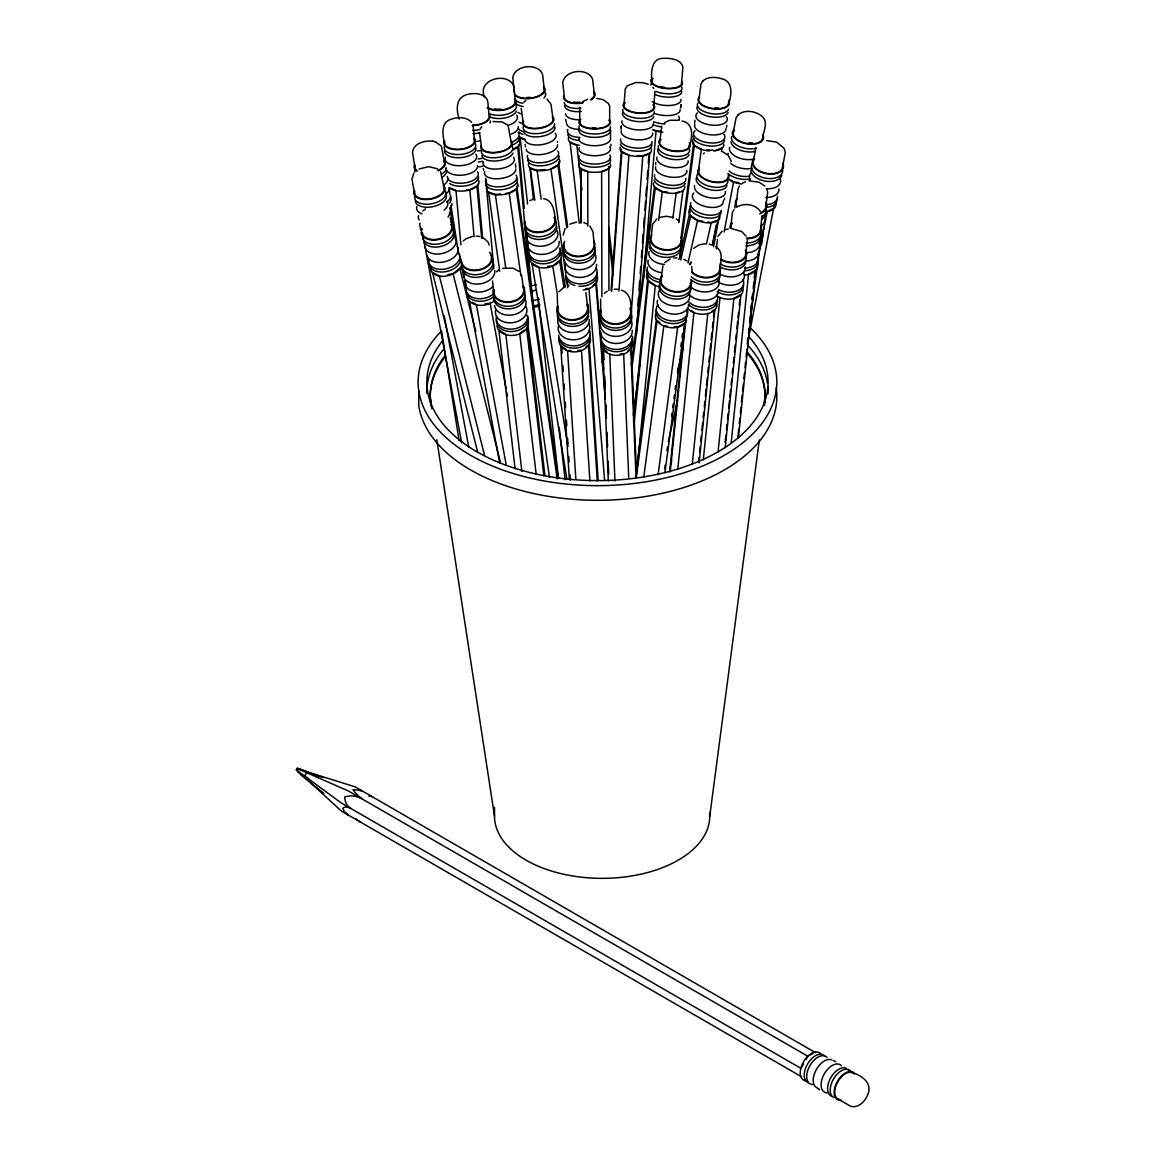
<?xml version="1.0" encoding="UTF-8"?>
<svg xmlns="http://www.w3.org/2000/svg" width="1165" height="1165" viewBox="0 0 1165 1165"><rect width="100%" height="100%" fill="white"/><g stroke="black" fill="none" stroke-linecap="round" stroke-linejoin="round"><path stroke-width="1.5" d="M747.479 343.792L774.201 205.302M621.047 129.271L621.28 125.747M610.97 144.271L610.868 145.945M563.176 235.141L565.01 228.515M623.959 106.044L625.226 89.064L627.44 85.729L635.886 82.54L642.337 82.657L648.221 84.2M611.072 290.638L621.484 149.135M611.64 291.133L621.906 151.639L628.925 155.076L618.921 291.046M630.804 319.05L642.803 155.833L649.677 153.154L637.124 323.753M637.794 306.526L638.464 297.454M638.988 290.202L639.658 281.144M640.197 273.892L640.721 266.654M641.391 257.582L641.93 250.329M642.454 243.092L643.124 234.019M643.663 226.782L644.332 217.709M644.857 210.457L645.526 201.399M645.92 195.968L646.59 186.91M647.128 179.658L647.798 170.585M648.322 163.348L648.861 156.095M636.323 334.646L636.731 329.2M653.798 106.598L654.919 91.336M651.745 81.565C651.089 71.749 651.104 57.901 664.137 58.308C670.807 58.046 681.015 59.313 682.908 67.133L681.583 82.599A15.014 6.175 4.9 0 1 664.079 88.001A15.014 6.175 4.9 0 1 653.084 78.506M643.298 279.338L643.604 275.726M644.07 270.295L656.07 130.931L653.274 129.592M557.263 295.4L557.729 309.57M621.12 127.611L621.193 126.781M655.633 164.658L655.808 162.634M694.675 123.053L694.923 120.243M633.483 421.774L647.871 277.095M634.328 421.73L648.366 280.547L655.298 285.41L637.109 468.155M680.564 107.923L680.753 106.248M680.855 105.36L680.943 104.515L680.68 107.093M669.642 471.665L684.7 325.443M670.225 471.796L686.039 318.234M677.739 469.524L693.918 312.424L691.209 310.414M692.316 463.728L707.796 313.472M716.417 248.946L717.407 239.262M698.694 461.063L699.058 457.452M699.626 452.049L700.18 446.632M700.733 441.215L701.286 435.797M701.854 430.38L702.597 423.172M703.15 417.754L703.704 412.337M704.272 406.935L704.825 401.517M705.378 396.1L706.121 388.877M706.5 385.266L707.242 378.057M707.796 372.64L708.349 367.223M708.917 361.82L709.47 356.403M710.024 350.985L710.766 343.762M711.145 340.151L711.888 332.942M712.441 327.525L712.995 322.108M713.562 316.691L714.116 311.288M699.102 462.825L714.902 309.482L712.048 311.07M703.281 459.884L720.014 297.352M718.033 452.282L733.892 298.4L740.984 294.41L725.198 447.753M725.154 442.394L725.897 435.171M726.465 429.754L727.018 424.351M727.572 418.934L728.125 413.517M728.693 408.1L729.436 400.891M729.8 397.28L730.542 390.057M731.11 384.639L731.664 379.237M732.217 373.819L732.77 368.402M733.338 362.985L733.892 357.568M734.445 352.165L735.188 344.942M735.756 339.525L736.309 334.107M736.863 328.705L737.605 321.482M737.984 317.87L738.537 312.453M739.28 305.245L739.833 299.827M745.979 252.834L747.304 239.932M731.198 442.642L748.542 274.27L755.648 270.28L738.362 438.055M737.955 436.307L738.697 429.084M739.251 423.681L739.819 418.264M740.372 412.847L740.925 407.43M741.493 402.027L742.236 394.804M742.6 391.192L743.343 383.969M743.896 378.567L744.464 373.15M745.018 367.732L745.571 362.315M746.139 356.912L746.881 349.689M747.435 344.272L747.988 338.855M748.556 333.452L749.11 328.035M749.663 322.618L750.406 315.395M750.784 311.798L751.527 304.575M752.08 299.157L752.634 293.74M753.202 288.338L753.755 282.92M754.308 277.503L755.051 270.28M761.968 215.802L760.643 228.704A15.014 9.728 5.9 0 1 746.547 238.17M728.023 154.1L728.11 153.314M692.156 272.071L691.66 266.523M659.856 141.067L661.778 126.228M631.386 364.878L654.555 186.313M631.969 367.689L655.342 187.609L662.303 191.613L667.487 192.123M633.309 415.06L637.75 380.824M638.216 377.212L638.915 371.81M639.629 366.407L640.095 362.796M658.56 220.447L662.303 191.613M672.86 218.19L676.137 192.953L678.875 191.89M678.787 222.748L682.996 190.274M689.243 146.499C692.287 137.82 694.369 123.344 682.122 121M709.747 816.214L759.332 439.933M764.313 402.129L765.026 396.726M661.21 278.45L662.885 265.809M635.711 475.32L656.507 318.511M636.294 477.446L657.089 320.55L659.798 322.647M643.764 477.199L663.832 325.807L667.297 326.113M681.03 237.631L693.787 142.159M680.899 245.961L694.369 145.217L701.33 149.237L697.952 174.459M658.109 474.708L677.681 327.059L684.787 323.069L664.967 472.539M664.603 468.781L665.084 465.185M666.992 450.768L667.472 447.171M671.535 416.531L672.016 412.934M672.729 407.532L673.21 403.92M673.923 398.517L674.404 394.92M675.118 389.503L675.598 385.906M677.506 371.489L677.986 367.892M680.855 346.267L681.321 342.656M682.049 337.253L682.515 333.656M721.528 151.581L722.009 147.984L715.15 150.62M728.431 104.151C731.707 95.472 733.499 81.201 721.528 78.696C715.456 76.919 707.286 76.308 702.553 81.361M750.843 308.754L751.308 305.143M752.037 299.74L752.503 296.143M754.425 281.726L754.891 278.115M756.566 265.503L757.046 261.907M757.76 256.504L758.24 252.892M747.377 341.36L747.857 337.763M748.571 332.36L749.051 328.763M749.765 323.36L760.031 245.917M765.711 207.559L767.691 192.327L766.905 189.371M726.858 125.398L726.581 127M733.353 132.053L736.032 117.898L738.435 114.534M669.642 471.301L670.312 467.733M670.982 464.165L671.666 460.597M712.485 244.665L716.198 225.034M713.533 246.791L719.941 212.904M724.12 231.879L733.571 181.915L730.819 180.051M762.551 138.824C762.988 131.82 769.002 122.048 761.997 116.311C755.575 110.981 744.916 109.219 738.129 114.767M753.318 160.887L755.939 147.489M757.76 259.562L767.225 211.418L774.157 208.113M782.458 167.92L785.327 152.193L784.147 148.392L776.706 142.159L766.643 140.557M679.967 256.256L690.306 210.181M680.768 260.028L690.743 215.656L697.587 220.389L702.713 221.219M688.02 262.999L697.587 220.389M677.447 373.15L683.404 346.588M706.485 243.864L711.262 222.602L718.077 220.098L712.499 244.912M668.317 441.622L677.477 400.862M724.63 198.283L724.222 199.812M600.616 299.012L600.718 313.312M739.571 185.963L738.129 188.657L736.455 201.297A15.014 9.961 7.6 0 0 736.892 206.496M702.786 81.04L701.039 83.778L699.044 98.646A15.014 7.121 7.6 0 0 713.111 108.505A15.014 7.121 7.6 0 0 728.606 102.302M717.844 236.393L722.096 231.238M413.735 173.337L411.944 179.133L414.58 193.215M323.812 793.642C321.525 790.205 274.62 757.629 309.278 772.89M803.588 1063.849L800.981 1068.363L341.258 802.947L296.128 769.788M806.195 1059.32L807.942 1056.306L813.505 1053.102M733.95 209.656L732.363 212.613L730.746 228.049A15.014 9.728 5.9 0 1 732.319 223.199M480.14 128.995L481.757 126.592M703.485 153.838L704.272 152.935M558.88 291.803L563.962 287.274M463.219 240.922L466.175 238.679L472.757 236.349M422.779 210.996L425.531 208.885M664.734 262.576L670.108 258.907M693.67 248.349L698.971 244.825L705.728 243.747M604.271 293.26L607.242 291.177M523.784 102.243L525.939 100.496M447.928 274.532L453.054 273.746L459.825 268.256L475.786 331.763M523.828 330.35L519.707 333.612L536.148 474.14M547.55 266.392L552.734 265.897L559.593 260.581L563.947 287.478M593.058 285.308L595.796 283.182L605.276 399.042M585.704 347.155L588.529 345.015L597.296 480.868M627.935 350.665L630.76 348.539L636.003 477.534M496.523 271.78L499.217 269.843M656.769 218.904L652.516 224.423L651.206 237.5A15.014 9.553 5.7 0 0 665.157 249.645A15.014 9.553 5.7 0 0 680.87 240.252M664.429 122.689L669.453 120.315L679.02 120.213M582.66 101.69L587.611 99.243M505.712 193.419L509.178 193.055L516.124 189.036L557.205 479.019M297.425 770.531L298.386 772.38M306.191 778.22L307.735 777.332M513.445 148.989L517.711 146.673L530.148 284.318M466.379 189.924L469.859 189.735L476.951 185.861L481.698 238.388M742.586 183.138L745.338 181.755M736.761 207.108C744.319 202.492 755.925 204.166 760.701 211.972M569.874 224.131L576.675 222.02M529.857 200.642L533.002 199.244M608.654 168.576L601.635 171.532L601.883 297.002M419.05 169.012L428.647 166.668L437.53 168.779M659.696 217.404L666.409 216.253L673.181 217.462M725.067 229.753L728.271 228.937M502.537 268.401L512.979 268.139L518.949 271.372M709.995 150.3L712.936 149.979M534.851 200.234L530.264 167.876L537.109 170.425L544.026 169.682M499.712 271.096L488.514 191.977L495.358 194.526L500.542 193.972M484.975 303.774L490.145 303.22L506.105 388.804M492.97 121.51L502.304 121.961L507.183 124.742M476.208 236.102L479.689 236.48M748.906 180.866L759.041 182.133L764.866 186.094M673.661 258.033L677.069 257.844M585.471 288.672L588.937 288.498L604.635 480.417M571.039 350.519L567.559 350.578L575.86 479.165M577.986 350.417L581.466 350.359L589.883 480.825M620.217 353.898L623.683 353.883L628.721 477.475M614.261 289.197L617.916 289.313M637.605 155.557L642.803 155.833M432.914 141.242C425.094 140.135 413.051 143.266 412.556 152.746L414.871 167.236M656.07 130.931L661.269 131.296M674.215 326.753L677.681 327.059M731.824 228.69L741.654 231.529L746.051 236.102M733.571 181.915L738.726 182.599M597.019 98.399L603.135 99.695L608.421 103.452L609.659 106.277L609.688 121.699M707.839 222.049L711.262 222.602M435.259 141.78L441.346 146.062L444.579 162.809M297.425 768.099L307.647 771.958M432.71 141.198L435.594 141.868M709.194 244.126L712.47 245.072M594.296 94.117L592.621 79.264C588.048 67.264 564.486 69.813 562.768 82.657L564.442 97.51A15.014 7.194 -6.4 0 0 582.777 102.549M544.273 89.283L542.599 74.414C538.026 62.429 514.464 64.978 512.76 77.807L514.435 92.676M543.574 198.676C552.661 199.797 555.093 211.753 554.86 219.69M310.982 773.473L322.909 777.536M358.718 789.724L362.126 790.889M683.797 259.285L686.869 260.887M296.929 768.39L348.204 790.889L807.942 1056.306M583.811 222.631L586.912 223.898M525.444 139.509L520.056 137.222L527.585 203.992M833.062 1060.354L835.771 1061.694M450.564 188.031L455.981 190.507L460.889 244.854M621.513 290.216C630.454 292.881 631.678 303.41 630.673 311.288M722.664 151.814L728.183 155.28L731.343 161.454M472.175 302.274L476.354 304.677L506.294 465.272M852.212 1072.63C864.037 1076.183 873.633 1084.848 866.644 1097.022C863.789 1102.687 857.324 1108.468 850.523 1106.211L838.48 1099.265M815.573 1052.679L355.165 786.87L307.735 772.002L304.662 775.555L304.662 777.332L341.258 810.971L801.651 1076.795M483.184 237.689L487.946 241.883L489.169 245.014M546.982 99.083L550.928 104.049L553.04 118.961M817.582 1088.343L819.592 1089.741L818.966 1089.304M300.643 774.419L304.56 777.273M676.297 218.933L678.933 220.957M566.205 349.544L560.729 345.452L569.379 479.689M607.038 351.83L602.931 348.67L608.305 480.912M715.747 246.732C723.45 251.014 721.135 260.916 719.883 267.892A15.014 9.728 5.9 0 1 709.631 277.124A15.014 9.728 5.9 0 1 692.418 272.188M345.495 812.617L348.204 814.99M471.577 122.281C466.437 116.631 457.51 116.937 450.84 119.311C440.501 122.369 442.54 135.169 444.564 143.164M652.997 87.419L653.711 88.394M589.869 226.054L593.043 231.922L594.004 243.805A15.014 10.733 -4.7 0 1 578.539 256.169A15.014 10.733 -4.7 0 1 564.297 244.213M585.908 292.619L587.684 307.254M440.574 171.692L444.171 188.133M508.217 126.038L511.289 143.062A15.014 7.019 -8.1 0 1 497.528 152.149A15.014 7.019 -8.1 0 1 481.567 147.387L479.456 132.475M521.483 274.707L523.711 289.153M566.336 122.645L565.68 119.471M461.486 266.436L464.151 277.022M465.039 280.547L466.364 285.833M453.054 273.746L500.484 462.461M484.509 455.34L439.38 275.857L432.492 272.464L477.621 452.005M525.517 146.95L525.066 144.533M483.591 170.265L483.315 168.648M506.76 392.357L507.43 395.925M469.393 300.657L499.698 463.146M444.156 315.54L468.84 447.535M423.987 241.228L461.69 442.744M560.656 258.426L565.302 287.129M552.734 265.897L557.38 294.585M567.967 446.632L538.914 267.193L531.954 263.173L566.831 478.626M451.059 206.161L458.806 254.567M449.894 207.953L454.496 236.684M441.579 331.137L459.112 440.603M430.235 396.726L431.065 402.1M436.831 439.744L494.513 816.214A107.617 62.124 0 0 0 604.926 878.323A107.617 62.124 0 0 0 709.601 812.981M558.501 161.964L567.675 226.724M566.816 227.976L557.889 164.935L550.928 168.954L565.709 273.338M566.219 276.935L567.748 287.74M537.109 170.425L541.186 199.2M521.206 108.374L523.318 123.286M516.75 186.08L558.02 477.49M509.178 193.055L520.901 275.843M527.264 320.841L549.458 477.417M495.358 194.526L505.814 268.285M515.513 163.959L515.775 167.236M527.119 323.521L544.871 475.058M526.595 328.166L543.88 475.873M521.862 471.403L505.828 334.457L498.838 329.855L515.105 468.767M492.518 281.013L493.887 292.735M608.698 227.058L613.372 268.533M608.756 237.544L613.038 275.464M581.903 190.084L576.806 144.911L570.064 142.057L579.223 223.272M529.842 167.178L533.512 199.696M559.185 427.322L565.098 479.718M538.172 297.818L558.516 478.276M515.207 101.078L513.881 86.37C508.231 71.065 475.99 79.147 484.727 97.438M518.542 145.115L524.25 208.404M526.536 233.728L527.031 239.145M527.366 242.771L532.594 300.628M532.915 304.24L533.41 309.672M530.643 289.75L530.963 293.376M485.659 178.289L493.844 268.838M473.121 125.558L474.461 140.266M477.781 184.318L482.689 238.563M469.859 189.735L474.111 236.83M459.214 119.034C454.903 105.942 457.277 94.7 471.854 93.695C477.781 93.084 486.111 94.7 487.786 101.442L489.111 116.151A15.014 7.485 -5.2 0 1 472.407 125.165M449.209 187.405L449.865 194.642M450.855 205.506L451.175 209.118M451.51 212.744L451.831 216.37M596.218 280.488L600.077 327.613M600.368 331.239L601.256 342.117M601.562 345.743L603.485 369.305M604.082 376.557L604.81 385.63M605.727 404.473L606.31 411.711M589.228 341.796L598.126 479.747M561.778 347.68L562.127 353.111M562.943 365.825L563.292 371.271M564.122 383.969L564.472 389.416M565.287 402.114L565.637 407.561M566.452 420.259L566.802 425.706M567.632 438.404L567.981 443.85M568.797 456.563L569.146 461.995M569.962 474.708L570.326 480.155M557.438 141.489L557.496 142.305M631.27 345.16L636.498 473.893M609.776 353.942L614.945 481.087M603.514 347.112L604.038 359.796M604.693 376.106L605.218 388.79M605.873 405.1L606.397 417.798M606.98 432.288L607.577 446.792M608.159 461.296L608.683 473.98M608.771 166.289L608.902 290.507M601.985 346.092L602.014 362.461M587.83 226.054L587.728 171.517L580.825 168.532L580.927 223.039M580.942 168.051L581.044 222.617M579.704 107.282L579.733 122.689M494.513 807.374L494.513 816.214M418.774 390.974L418.774 405.609A179.352 103.554 0 0 0 612.834 499.916A179.352 103.554 0 0 0 776.167 387.872M597.529 277.197A15.815 11.286 -4.7 0 1 583.301 290.085M568.957 285.949A15.815 11.286 -4.7 0 1 566.263 277.62M597.208 273.265A15.815 11.286 -4.7 0 1 578.859 286.211M574.928 285.498A15.815 11.286 -4.7 0 1 565.782 276.644M596.48 264.382A15.815 11.286 -4.7 0 1 580.199 277.401A15.815 11.286 -4.7 0 1 565.214 264.819M593.873 240.878A15.815 11.286 -4.7 0 1 578.51 256.737A15.815 11.286 -4.7 0 1 564.734 241.286M595.111 247.65A15.815 11.286 -4.7 0 1 578.83 260.669A15.815 11.286 -4.7 0 1 563.845 248.072M596.087 267.979A15.815 11.286 -4.7 0 1 584.815 283.401A15.815 11.286 -4.7 0 1 565.578 274.212M594.936 253.824A15.815 11.286 -4.7 0 1 583.665 269.231A15.815 11.286 -4.7 0 1 564.428 260.043M595.33 250.227A15.815 11.286 -4.7 0 1 579.034 263.246A15.815 11.286 -4.7 0 1 564.049 250.65M652.939 104.865A15.014 6.582 4.2 0 1 638.303 112.874A15.014 6.582 4.2 0 1 625.27 102.753M650.507 147.809A15.815 6.932 4.2 0 1 637.168 156.328A15.815 6.932 4.2 0 1 620.159 147.241M651.788 144.577A15.815 6.932 4.2 0 1 637.546 151.275A15.815 6.932 4.2 0 1 620.377 143.994M652.021 141.431A15.815 6.932 4.2 0 1 635.711 148.042A15.815 6.932 4.2 0 1 620.77 139.043M652.633 133.16A15.815 6.932 4.2 0 1 636.323 139.771A15.815 6.932 4.2 0 1 621.382 130.771M653.667 104.792A15.815 6.932 4.2 0 1 638.274 113.223A15.815 6.932 4.2 0 1 624.542 102.564M654.22 111.665A15.815 6.932 4.2 0 1 637.896 118.262A15.815 6.932 4.2 0 1 622.955 109.277M653.361 123.242A15.815 6.932 4.2 0 1 637.051 129.854A15.815 6.932 4.2 0 1 622.11 120.854M653.813 116.762A15.815 6.932 4.2 0 1 635.609 121.364A15.815 6.932 4.2 0 1 622.707 112.583M552.254 117.243A15.014 7.019 -8.1 0 1 539.279 128.048A15.014 7.019 -8.1 0 1 523.536 121.408M558.938 159.037A15.815 7.383 -8.1 0 1 545.278 170.425A15.815 7.383 -8.1 0 1 528.721 163.435M545.147 169.566A13.965 6.524 -8.1 0 1 540.429 169.872M559.069 155.921A15.815 7.383 -8.1 0 1 542.541 165.721A15.815 7.383 -8.1 0 1 528.022 158.498M557.802 151.042A15.815 7.383 -8.1 0 1 544.157 162.416A15.815 7.383 -8.1 0 1 527.585 155.426M552.996 117.039A15.815 7.383 -8.1 0 1 539.337 128.412A15.815 7.383 -8.1 0 1 522.765 121.422M554.525 123.767A15.815 7.383 -8.1 0 1 537.982 133.567A15.815 7.383 -8.1 0 1 523.464 126.359M555.283 133.261A15.815 7.383 -8.1 0 1 543.662 144.285A15.815 7.383 -8.1 0 1 524.832 139.625M557.496 144.766A15.815 7.383 -8.1 0 1 543.006 154.333A15.815 7.383 -8.1 0 1 526.201 149.324M554.977 127A15.815 7.383 -8.1 0 1 540.487 136.567A15.815 7.383 -8.1 0 1 523.682 131.543M608.887 120.053A15.014 6.408 -0.1 0 1 595.81 128.572A15.014 6.408 -0.1 0 1 579.952 121.014M595.679 127.83A13.266 5.65 -0.1 0 1 592.228 127.757M609.717 163.348A15.815 6.742 -0.1 0 1 595.956 172.303A15.815 6.742 -0.1 0 1 579.267 164.352M609.703 158.251A15.815 6.742 -0.1 0 1 595.941 167.207A15.815 6.742 -0.1 0 1 579.253 159.256M609.703 155.076A15.815 6.742 -0.1 0 1 595.941 164.047A15.815 6.742 -0.1 0 1 579.238 156.081M609.688 146.732A15.815 6.742 -0.1 0 1 595.927 155.702A15.815 6.742 -0.1 0 1 579.223 147.737M609.63 119.951A15.815 6.742 -0.1 0 1 593.801 128.922A15.815 6.742 -0.1 0 1 580.476 119.281M610.489 126.752A15.815 6.742 -0.1 0 1 593.815 134.004A15.815 6.742 -0.1 0 1 579.18 126.038M579.209 137.732A15.815 6.742 -0.1 0 0 593.844 145.698A15.815 6.742 -0.1 0 0 610.504 138.446L610.489 130.087A15.815 6.742 -0.1 0 1 593.815 137.353A15.815 6.742 -0.1 0 1 579.194 129.388M728.14 175.755A15.014 7.66 12.7 0 1 712.747 181.682A15.014 7.66 12.7 0 1 698.927 170.236M719.868 216.108A15.815 8.068 12.7 0 1 701.65 221.889A15.815 8.068 12.7 0 1 690.35 208.462M720.931 211.375A15.815 8.068 12.7 0 1 704.723 217.622A15.815 8.068 12.7 0 1 690.175 205.564M723.334 200.7A15.815 8.068 12.7 0 1 705.116 206.482A15.815 8.068 12.7 0 1 693.801 193.041M721.397 210.545A15.815 8.068 12.7 0 1 703.369 214.229A15.815 8.068 12.7 0 1 690.83 202.623M728.052 173.614A15.815 8.068 12.7 0 1 712.703 182.09A15.815 8.068 12.7 0 1 699.393 168.197M727.848 180.56A15.815 8.068 12.7 0 1 711.655 186.808A15.815 8.068 12.7 0 1 697.092 174.765M725.416 191.41A15.815 8.068 12.7 0 1 709.208 197.642A15.815 8.068 12.7 0 1 694.66 185.599M726.96 185.774A15.815 8.068 12.7 0 1 708.932 189.444A15.815 8.068 12.7 0 1 696.393 177.852M659.405 286.707A15.815 10.063 5.7 0 1 646.764 274.197M659.827 282.381A15.815 10.063 5.7 0 1 647.201 269.872M660.104 279.687A15.815 10.063 5.7 0 1 647.463 267.178M660.803 272.61A15.815 10.063 5.7 0 1 648.177 260.101M680.797 237.631A15.815 10.063 5.7 0 1 665.113 250.14A15.815 10.063 5.7 0 1 651.701 234.937M681.219 244.577A15.815 10.063 5.7 0 1 664.676 254.465A15.815 10.063 5.7 0 1 649.997 241.694M680.229 254.48A15.815 10.063 5.7 0 1 678.744 259.533M664.385 264.44A15.815 10.063 5.7 0 1 649.022 251.596M680.724 250.024A15.815 10.063 5.7 0 1 664.399 257.305A15.815 10.063 5.7 0 1 649.502 247.14M517.187 183.138A15.815 7.383 -8.1 0 1 503.528 194.526A15.815 7.383 -8.1 0 1 486.97 187.536M516.488 178.216A15.815 7.383 -8.1 0 1 502.829 189.589A15.815 7.383 -8.1 0 1 486.271 182.599M516.051 175.143A15.815 7.383 -8.1 0 1 502.392 186.517A15.815 7.383 -8.1 0 1 485.834 179.541M515.746 168.881A15.815 7.383 -8.1 0 1 499.203 178.682A15.815 7.383 -8.1 0 1 484.684 171.459M511.231 141.14A15.815 7.383 -8.1 0 1 497.586 152.513A15.815 7.383 -8.1 0 1 481.014 145.538M511.93 146.062A15.815 7.383 -8.1 0 1 498.285 157.45A15.815 7.383 -8.1 0 1 481.713 150.46M513.532 157.377A15.815 7.383 -8.1 0 1 499.887 168.75A15.815 7.383 -8.1 0 1 483.315 161.76M512.993 153.066A15.815 7.383 -8.1 0 1 496.683 160.916A15.815 7.383 -8.1 0 1 481.931 155.659M554.016 217.2A15.014 10.004 -9.2 0 1 541.332 231.82A15.014 10.004 -9.2 0 1 525.328 221.467M560.467 252.266A15.815 10.529 -9.2 0 1 547.128 267.659A15.815 10.529 -9.2 0 1 530.264 256.766M559.797 248.116A15.815 10.529 -9.2 0 1 548.482 263.115A15.815 10.529 -9.2 0 1 529.42 255.397M560.278 248.16A15.815 10.529 -9.2 0 1 543.982 261.149A15.815 10.529 -9.2 0 1 529.172 250.038M559.171 241.359A15.815 10.529 -9.2 0 1 542.875 254.363A15.815 10.529 -9.2 0 1 528.08 243.252M554.758 216.952A15.815 10.529 -9.2 0 1 541.405 232.345A15.815 10.529 -9.2 0 1 524.541 221.452M555.428 221.088A15.815 10.529 -9.2 0 1 544.099 236.087A15.815 10.529 -9.2 0 1 525.051 228.369M556.957 230.597A15.815 10.529 -9.2 0 1 543.618 245.99A15.815 10.529 -9.2 0 1 526.755 235.097M556.754 226.432A15.815 10.529 -9.2 0 1 540.458 239.422A15.815 10.529 -9.2 0 1 525.663 228.311M629.901 308.361A15.014 11.461 -2.3 0 1 616.678 323.724A15.014 11.461 -2.3 0 1 600.965 310.312M631.911 339.146A15.815 12.058 -2.3 0 1 617.989 355.31A15.815 12.058 -2.3 0 1 601.446 341.199M632.58 338.593A15.815 12.058 -2.3 0 1 615.775 351.714A15.815 12.058 -2.3 0 1 601.3 337.559M632.479 336.321A15.815 12.058 -2.3 0 1 615.688 349.442A15.815 12.058 -2.3 0 1 601.213 335.302M630.658 308.157A15.815 12.058 -2.3 0 1 616.736 324.321A15.815 12.058 -2.3 0 1 600.193 310.21M630.804 311.798A15.815 12.058 -2.3 0 1 616.882 327.947A15.815 12.058 -2.3 0 1 600.339 313.851M631.139 320.142A15.815 12.058 -2.3 0 1 619.27 336.059A15.815 12.058 -2.3 0 1 600.412 325.341M632.246 330.365A15.815 12.058 -2.3 0 1 617.508 343.442A15.815 12.058 -2.3 0 1 600.703 332.491M630.906 314.171A15.815 12.058 -2.3 0 1 616.984 330.336A15.815 12.058 -2.3 0 1 600.441 316.225M718.266 107.821A13.266 6.291 7.6 0 1 714.902 107.835M723.785 144.212A15.815 7.5 7.6 0 1 713.533 150.911M709.529 150.94A15.815 7.5 7.6 0 1 693.903 138.62M709.369 150.037A13.965 6.626 7.6 0 1 706.951 149.79M724.441 139.305A15.815 7.5 7.6 0 1 708.131 145.829A15.815 7.5 7.6 0 1 693.335 135.46M725.926 128.194A15.815 7.5 7.6 0 1 709.616 134.718A15.815 7.5 7.6 0 1 694.821 124.349M723.96 134.223A15.815 7.5 7.6 0 1 708.553 142.771A15.815 7.5 7.6 0 1 694.966 130.64M726.334 116.515A15.815 7.5 7.6 0 1 710.912 125.048A15.815 7.5 7.6 0 1 697.34 112.932M728.125 112.423A15.815 7.5 7.6 0 1 709.951 116.689A15.815 7.5 7.6 0 1 697.194 106.627M728.489 100.336A15.815 7.5 7.6 0 1 713.082 108.869A15.815 7.5 7.6 0 1 699.51 96.753M728.547 109.204A15.815 7.5 7.6 0 1 710.373 113.471A15.815 7.5 7.6 0 1 697.617 103.408M762.726 136.727A15.014 8.024 10.7 0 1 745.323 143.077A15.014 8.024 10.7 0 1 734.533 130.189M752.386 142.785A13.266 7.077 10.7 0 1 749.051 142.727M741.726 183.997A15.815 8.446 10.7 0 1 727.601 178.463M750.216 178.828A15.815 8.446 10.7 0 1 728.475 173.789M755.401 151.392A15.815 8.446 10.7 0 1 730.921 141.81M762.638 134.499A15.815 8.446 10.7 0 1 747.216 143.877A15.815 8.446 10.7 0 1 733.819 129.912M755.983 148.319A15.815 8.446 10.7 0 1 738.639 146.178A15.815 8.446 10.7 0 1 731.693 136.538M749.619 176.163A15.815 8.446 10.7 0 1 729.028 170.876M753.959 159.052A15.815 8.446 10.7 0 1 736.6 156.911A15.815 8.446 10.7 0 1 729.669 147.271M752.211 168.255A15.815 8.446 10.7 0 1 730.484 163.202M664.385 87.317A13.266 5.461 4.9 0 1 661.094 86.647M662.929 132.184A15.815 6.495 4.9 0 1 652.793 129.941M660.628 126.767A15.815 6.495 4.9 0 1 653.23 124.815M680.054 109.525A15.815 6.495 4.9 0 1 671.637 115.277A15.815 6.495 4.9 0 1 654.235 113.253M665.026 123.956A15.815 6.495 4.9 0 1 653.507 121.641M678.438 116.18A15.815 6.495 4.9 0 1 679.151 119.587M680.913 99.476A15.815 6.495 4.9 0 1 670.618 105.433A15.815 6.495 4.9 0 1 652.313 101.748M681.641 91.088A15.815 6.495 4.9 0 1 673.224 96.855A15.815 6.495 4.9 0 1 655.822 94.831M681.467 80.909A15.815 6.495 4.9 0 1 666.001 88.555A15.815 6.495 4.9 0 1 652.371 78.317M681.03 86.021A15.815 6.495 4.9 0 1 675.278 93.185A15.815 6.495 4.9 0 1 656.113 91.482M650.696 84.958A15.815 6.495 4.9 0 1 651.934 83.429M782.691 165.576A15.014 8.985 11.1 0 1 765.099 172.988A15.014 8.985 11.1 0 1 754.527 158.775M776.05 203.351A15.815 9.466 11.1 0 1 765.609 211.797M776.924 198.924A15.815 9.466 11.1 0 1 766.483 207.37M778.89 188.919A15.815 9.466 11.1 0 1 765.798 197.438M777.463 196.171A15.815 9.466 11.1 0 1 767.021 204.618M779.778 177.662A15.815 9.466 11.1 0 1 766.162 188.672M750.275 180.284A15.815 9.466 11.1 0 1 750.959 173.061M781.788 175.434A15.815 9.466 11.1 0 1 765.551 181.172A15.815 9.466 11.1 0 1 750.872 170.483M782.647 163.085A15.815 9.466 11.1 0 1 766.992 173.847A15.815 9.466 11.1 0 1 753.828 158.484M782.603 170.061A15.815 9.466 11.1 0 1 764.094 177.866A15.815 9.466 11.1 0 1 752.954 162.911M443.384 186.138A15.014 8.14 -10.6 0 1 430.453 198.734A15.014 8.14 -10.6 0 1 414.798 191.031M422.036 235.097A15.815 8.563 -10.6 0 1 421.22 232.985M451.539 225.544A15.815 8.563 -10.6 0 1 452.37 227.641M421.162 230.437A15.815 8.563 -10.6 0 1 420.347 228.34M450.127 217.986A15.815 8.563 -10.6 0 1 450.724 222.384M422.458 229.33A15.815 8.563 -10.6 0 1 420.041 223.156M449.53 212.467A15.815 8.563 -10.6 0 1 448.015 217.069M419.196 219.923A15.815 8.563 -10.6 0 1 418.614 215.525M444.127 185.89A15.815 8.563 -10.6 0 1 430.511 199.171A15.815 8.563 -10.6 0 1 414.026 191.06M445.001 190.536A15.815 8.563 -10.6 0 1 431.385 203.817A15.815 8.563 -10.6 0 1 414.9 195.705M446.996 201.21A15.815 8.563 -10.6 0 1 444.069 210.108M422.036 213.894A15.815 8.563 -10.6 0 1 416.895 206.38M445.569 193.594A15.815 8.563 -10.6 0 1 433.977 206.438A15.815 8.563 -10.6 0 1 415.235 201.05M522.867 286.43A15.014 10.82 -6.7 0 1 510.124 301.691A15.014 10.82 -6.7 0 1 494.047 289.896M527.468 319.239A15.815 11.388 -6.7 0 1 516.095 334.952A15.815 11.388 -6.7 0 1 496.974 325.865M527.017 315.351A15.815 11.388 -6.7 0 1 513.605 331.413A15.815 11.388 -6.7 0 1 496.698 319.006M527.629 315.802A15.815 11.388 -6.7 0 1 511.26 329.142A15.815 11.388 -6.7 0 1 496.406 316.589M525.983 306.584A15.815 11.388 -6.7 0 1 512.585 322.647A15.815 11.388 -6.7 0 1 495.664 310.24M523.595 286.197A15.815 11.388 -6.7 0 1 510.197 302.259A15.815 11.388 -6.7 0 1 493.276 289.837M524.061 290.07A15.815 11.388 -6.7 0 1 510.649 306.133A15.815 11.388 -6.7 0 1 493.727 293.711M525.095 298.968A15.815 11.388 -6.7 0 1 513.721 314.681A15.815 11.388 -6.7 0 1 494.601 305.594M525.255 295.473A15.815 11.388 -6.7 0 1 510.94 308.667A15.815 11.388 -6.7 0 1 493.858 299.245M450.84 224.335A15.014 9.437 -14.1 0 1 440.239 238.592A15.014 9.437 -14.1 0 1 422.312 232.752M461.398 265.372A15.815 9.932 -14.1 0 1 445.467 276.12A15.815 9.932 -14.1 0 1 430.642 269.13M459.607 256.009A15.815 9.932 -14.1 0 1 448.438 271.023A15.815 9.932 -14.1 0 1 429.579 264.863M458.937 253.373A15.815 9.932 -14.1 0 1 445.758 268.882A15.815 9.932 -14.1 0 1 429.084 259.562M451.569 224.059A15.815 9.932 -14.1 0 1 438.39 239.568A15.815 9.932 -14.1 0 1 421.701 230.248M452.646 228.296A15.815 9.932 -14.1 0 1 441.477 243.31A15.815 9.932 -14.1 0 1 422.604 237.15M455.093 238.053A15.815 9.932 -14.1 0 1 443.923 253.053A15.815 9.932 -14.1 0 1 425.065 246.907M457.19 246.412A15.815 9.932 -14.1 0 1 446.02 261.411A15.815 9.932 -14.1 0 1 427.162 255.266M454.234 233.524A15.815 9.932 -14.1 0 1 442.176 246.092A15.815 9.932 -14.1 0 1 424.191 242.378M423.303 239.932A15.815 9.932 -14.1 0 1 423.478 237.281M689.418 144.635A15.014 7.179 7.4 0 1 671.972 150.635A15.014 7.179 7.4 0 1 661.021 139.392M684.772 186.487A15.815 7.558 7.4 0 1 668.448 193.113A15.815 7.558 7.4 0 1 653.652 182.73M685.238 183.531A15.815 7.558 7.4 0 1 669.089 188.206A15.815 7.558 7.4 0 1 654.118 179.789M685.806 178.522A15.815 7.558 7.4 0 1 669.482 185.148A15.815 7.558 7.4 0 1 654.686 174.765M686.855 170.483A15.815 7.558 7.4 0 1 670.53 177.109A15.815 7.558 7.4 0 1 655.735 166.726M689.301 142.654A15.815 7.558 7.4 0 1 673.88 151.304A15.815 7.558 7.4 0 1 660.307 139.159M689.563 149.571A15.815 7.558 7.4 0 1 673.239 156.212A15.815 7.558 7.4 0 1 658.443 145.829M688.107 160.828A15.815 7.558 7.4 0 1 671.783 167.469A15.815 7.558 7.4 0 1 656.987 157.086M688.966 154.756A15.815 7.558 7.4 0 1 670.778 159.11A15.815 7.558 7.4 0 1 658.021 149.047M490.611 254.8A15.014 10.165 -10.6 0 1 479.922 269.421A15.014 10.165 -10.6 0 1 461.835 262.14M494.237 300.963A15.815 10.703 -10.6 0 1 475.946 304.764A15.815 10.703 -10.6 0 1 467.689 294.163M493.479 296.886A15.815 10.703 -10.6 0 1 477.068 301.065A15.815 10.703 -10.6 0 1 466.757 292.91M493.013 294.337A15.815 10.703 -10.6 0 1 474.708 298.153A15.815 10.703 -10.6 0 1 466.451 287.537M492.678 286.881A15.815 10.703 -10.6 0 1 474.082 291.629A15.815 10.703 -10.6 0 1 465.214 280.867M489.446 252.237A15.815 10.703 -10.6 0 1 480.097 269.931A15.815 10.703 -10.6 0 1 461.209 259.431M492.111 258.615A15.815 10.703 -10.6 0 1 480.854 274.008A15.815 10.703 -10.6 0 1 461.806 266.348M494.746 270.63A15.815 10.703 -10.6 0 1 478.524 284.012A15.815 10.703 -10.6 0 1 463.714 272.858M493.509 263.945A15.815 10.703 -10.6 0 1 479.325 277.095A15.815 10.703 -10.6 0 1 462.301 269.013M593.567 92.326A15.014 7.194 -6.4 0 1 590.509 99.666M580.097 102.127A13.266 6.349 -6.4 0 1 573.413 102.025M579.544 145.348A15.815 7.573 -6.4 0 1 568.695 137.455M578.99 140.441A15.815 7.573 -6.4 0 1 567.821 134.543M581.16 111.461A15.815 7.573 -6.4 0 1 564.574 105.724M594.31 92.151A15.815 7.573 -6.4 0 1 591.092 99.87M582.951 102.913A15.815 7.573 -6.4 0 1 563.962 95.588M580.796 108.243A15.815 7.573 -6.4 0 1 564.21 102.505M579.966 137.426A15.815 7.573 -6.4 0 1 567.792 129.475M580.694 119.631A15.815 7.573 -6.4 0 1 565.476 113.777M579.063 129.373A15.815 7.573 -6.4 0 1 566.569 123.432M482.863 166.187A15.815 7.878 -5.2 0 1 478.815 166.843M482.412 161.323A15.815 7.878 -5.2 0 1 478.378 161.979M479.834 132.81A15.815 7.878 -5.2 0 1 473.048 133.611M489.125 114.097A15.815 7.878 -5.2 0 1 472.32 125.558M479.558 129.621A15.815 7.878 -5.2 0 1 472.757 130.422M490.334 120.927A15.815 7.878 -5.2 0 1 490.043 123.009M482.15 158.294A15.815 7.878 -5.2 0 1 478.101 158.95M480.562 140.776A15.815 7.878 -5.2 0 1 476.514 141.431M481.422 150.329A15.815 7.878 -5.2 0 1 477.388 150.984M443.836 160.93A15.014 7.631 -9.1 0 1 437.924 170.483M417.303 170.731A15.014 7.631 -9.1 0 1 415.148 165.197M451.889 203.496A15.815 8.024 -9.1 0 1 450.258 207.807M450.345 196.725A15.815 8.024 -9.1 0 1 449.501 203.016M449.384 187.885A15.815 8.024 -9.1 0 1 445.467 194.206M450.651 195.735A15.815 8.024 -9.1 0 1 446.734 202.055M447.112 176.483A15.815 8.024 -9.1 0 1 443.967 184.798M444.579 160.712A15.815 8.024 -9.1 0 1 438.346 170.774M416.648 171.037A15.815 8.024 -9.1 0 1 414.376 165.212M446.122 167.483A15.815 8.024 -9.1 0 1 442.205 173.803M414.856 172.143A15.815 8.024 -9.1 0 1 415.148 169.988M445.846 168.634A15.815 8.024 -9.1 0 1 442.715 176.949M543.56 87.492A15.014 7.194 -6.4 0 1 534.021 97.438A15.014 7.194 -6.4 0 1 515.148 94.467M530.09 97.292A13.266 6.349 -6.4 0 1 526.653 97.467M523.58 139.407A15.815 7.573 -6.4 0 1 519.124 136.509M523.027 134.499A15.815 7.573 -6.4 0 1 518.571 131.587M523.172 106.51A15.815 7.573 -6.4 0 1 515.323 102.768M544.303 87.302A15.815 7.573 -6.4 0 1 534.269 97.773A15.815 7.573 -6.4 0 1 514.406 94.642M544.856 92.21A15.815 7.573 -6.4 0 1 543.953 98.093M522.808 103.292A15.815 7.573 -6.4 0 1 514.959 99.549M522.692 131.441A15.815 7.573 -6.4 0 1 518.236 128.529M520.682 113.733A15.815 7.573 -6.4 0 1 518.017 112.452M521.774 123.388A15.815 7.573 -6.4 0 1 519.095 122.121M473.733 138.402A15.014 7.485 -5.2 0 1 460.364 149.149A15.014 7.485 -5.2 0 1 444.841 141.183M478.218 179.658A15.815 7.878 -5.2 0 1 470.107 189.793A15.815 7.878 -5.2 0 1 450.083 188.381M478.553 176.76A15.815 7.878 -5.2 0 1 467.762 185.453A15.815 7.878 -5.2 0 1 449.632 183.517M477.548 165.765A15.815 7.878 -5.2 0 1 464.777 174.852A15.815 7.878 -5.2 0 1 446.85 170.789M477.504 171.765A15.815 7.878 -5.2 0 1 467.485 182.424A15.815 7.878 -5.2 0 1 447.578 178.755M475.917 154.231A15.815 7.878 -5.2 0 1 461.864 165.561A15.815 7.878 -5.2 0 1 445.525 157.173M475.975 148.246A15.815 7.878 -5.2 0 1 461.136 157.595A15.815 7.878 -5.2 0 1 444.506 151.275M474.475 138.227A15.815 7.878 -5.2 0 1 460.408 149.542A15.815 7.878 -5.2 0 1 444.069 141.154M474.912 143.077A15.815 7.878 -5.2 0 1 460.845 154.406A15.815 7.878 -5.2 0 1 444.52 146.018M514.479 99.2A15.014 7.485 -5.2 0 1 506.775 108.84A15.014 7.485 -5.2 0 1 487.742 107.5M501.023 109.102A13.266 6.611 -5.2 0 1 494.31 108.855M518.964 140.455A15.815 7.878 -5.2 0 1 512.658 149.979M519.299 137.572A15.815 7.878 -5.2 0 1 512.221 145.101M518.309 126.577A15.815 7.878 -5.2 0 1 511.217 134.121M518.25 132.562A15.815 7.878 -5.2 0 1 511.945 142.086M516.678 115.044A15.815 7.878 -5.2 0 1 507.94 125.369M516.415 111.126A15.815 7.878 -5.2 0 1 490.494 117.184M515.221 99.025A15.815 7.878 -5.2 0 1 507.125 109.175A15.815 7.878 -5.2 0 1 487.087 107.763M515.658 103.889A15.815 7.878 -5.2 0 1 509.353 113.398A15.815 7.878 -5.2 0 1 490.217 113.995M690.772 282.119A15.014 9.961 7.6 0 1 672.788 291.148A15.014 9.961 7.6 0 1 662.506 276.076M686.52 320.477A15.815 10.485 7.6 0 1 667.894 327.263A15.815 10.485 7.6 0 1 655.72 313.895M686.622 310.822A15.815 10.485 7.6 0 1 672.554 323.593A15.815 10.485 7.6 0 1 656.274 309.715M687.729 310.982A15.815 10.485 7.6 0 1 668.797 320.477A15.815 10.485 7.6 0 1 657.977 304.618M688.631 304.138A15.815 10.485 7.6 0 1 671.739 313.968A15.815 10.485 7.6 0 1 657.526 300.264M688.966 293.158A15.815 10.485 7.6 0 1 672.831 305.754A15.815 10.485 7.6 0 1 659.972 289.561M690.787 279.396A15.815 10.485 7.6 0 1 674.651 291.993A15.815 10.485 7.6 0 1 661.807 275.799M690.233 283.576A15.815 10.485 7.6 0 1 674.098 296.172A15.815 10.485 7.6 0 1 661.254 279.964M690.641 289.066A15.815 10.485 7.6 0 1 673.749 298.91A15.815 10.485 7.6 0 1 659.521 285.207M586.912 304.385A15.014 11.286 -3.7 0 1 573.69 319.661A15.014 11.286 -3.7 0 1 557.991 306.613M590.509 338.767A15.815 11.883 -3.7 0 1 573.704 351.888A15.815 11.883 -3.7 0 1 559.258 338.098M590.262 335.069A15.815 11.883 -3.7 0 1 575.539 348.117A15.815 11.883 -3.7 0 1 558.749 337.5M588.922 323.666A15.815 11.883 -3.7 0 1 575 339.743A15.815 11.883 -3.7 0 1 558.472 326.011M587.67 304.167A15.815 11.883 -3.7 0 1 573.733 320.244A15.815 11.883 -3.7 0 1 557.22 306.526M587.903 307.866A15.815 11.883 -3.7 0 1 573.981 323.957A15.815 11.883 -3.7 0 1 557.452 310.225M589.315 329.739A15.815 11.883 -3.7 0 1 577.432 345.554A15.815 11.883 -3.7 0 1 558.588 335.185M589.257 319.399A15.815 11.883 -3.7 0 1 572.466 332.506A15.815 11.883 -3.7 0 1 558.006 318.729M588.602 316.429A15.815 11.883 -3.7 0 1 572.073 326.433A15.815 11.883 -3.7 0 1 557.336 315.759M766.017 204.967A15.014 9.961 7.6 0 1 762.23 211.914M761.313 237.849A15.815 10.485 7.6 0 1 760.41 245.83M762.624 236.422A15.815 10.485 7.6 0 1 758.648 243.733M766.031 202.244A15.815 10.485 7.6 0 1 759.696 213.879M736.134 206.613A15.815 10.485 7.6 0 1 737.052 198.633M766.25 209.176A15.815 10.485 7.6 0 1 762.26 216.486M734.824 208.025A15.815 10.485 7.6 0 1 735.13 205.302M762.973 233.83A15.815 10.485 7.6 0 1 758.998 241.14M764.968 218.758A15.815 10.485 7.6 0 1 760.993 226.068M763.876 226.971A15.815 10.485 7.6 0 1 759.9 234.296M765.565 214.637A15.815 10.485 7.6 0 1 761.895 219.224M756.915 262.402A15.815 10.237 5.9 0 1 744.217 275.027M758.124 260.8A15.815 10.237 5.9 0 1 744.653 270.761M760.658 226.039A15.815 10.237 5.9 0 1 746.59 238.694M729.96 228.034A15.815 10.237 5.9 0 1 731.605 222.923M760.221 230.306A15.815 10.237 5.9 0 1 746.153 242.946M758.4 258.149A15.815 10.237 5.9 0 1 744.93 268.11M759.201 240.092A15.815 10.237 5.9 0 1 746.517 252.732M759.114 251.159A15.815 10.237 5.9 0 1 745.644 261.12M760.701 235.781A15.815 10.237 5.9 0 1 745.862 245.742M745.25 250.286A15.014 9.728 5.9 0 1 739.251 261.149A15.014 9.728 5.9 0 1 721.077 259.198M743.022 289.197A15.815 10.237 5.9 0 1 734.139 298.517A15.815 10.237 5.9 0 1 716.795 295.91M743.459 284.93A15.815 10.237 5.9 0 1 734.591 294.25A15.815 10.237 5.9 0 1 717.247 291.629M745.993 250.169A15.815 10.237 5.9 0 1 739.688 261.601A15.815 10.237 5.9 0 1 720.538 259.547M746.328 257.115A15.815 10.237 5.9 0 1 737.445 266.421A15.815 10.237 5.9 0 1 720.101 263.814M742.964 279.6A15.815 10.237 5.9 0 1 737.212 290.813A15.815 10.237 5.9 0 1 718.572 289.604M743.692 272.61A15.815 10.237 5.9 0 1 737.372 284.042A15.815 10.237 5.9 0 1 718.237 281.988M745.323 266.901A15.815 10.237 5.9 0 1 736.44 276.207A15.815 10.237 5.9 0 1 719.096 273.6M745.746 262.562A15.815 10.237 5.9 0 1 719.824 266.61M430.861 405.129A167.396 96.651 0 0 1 445.161 356.825M532.682 307.647A167.396 96.651 0 0 1 539.817 306.031M746.517 352.544A167.396 96.651 0 0 1 764.4 405.129M750.231 327.846A179.352 103.554 0 0 1 716.067 459.782A179.352 103.554 0 0 1 485.048 462.782A179.352 103.554 0 0 1 440.632 331.879M530.934 285.935A179.352 103.554 0 0 1 536.381 284.741M431.865 408.769A167.396 96.651 0 0 1 445.161 355.412M532.682 306.235A167.396 96.651 0 0 1 539.817 304.618M746.517 351.131A167.396 96.651 0 0 1 764.109 405.405M749.532 337.428A170.614 98.501 0 0 1 600.281 480.592A170.614 98.501 0 0 1 442.948 340.34M530.366 291.527A170.614 98.501 0 0 1 535.754 290.26M426.871 393.464A170.614 98.501 0 0 1 442.948 350.097M532.157 300.861A170.614 98.501 0 0 1 539.351 299.245M748.323 345.83A170.614 98.501 0 0 1 767.458 383.431M767.866 386.838A170.614 98.501 0 0 1 768.055 393.726M690.277 264.717A15.014 9.728 5.9 0 1 691.559 262.387M716.926 304.269A15.815 10.237 5.9 0 1 706.136 313.968A15.815 10.237 5.9 0 1 688.02 308.783M717.363 300.002A15.815 10.237 5.9 0 1 706.572 309.701A15.815 10.237 5.9 0 1 688.457 304.502M719.897 265.241A15.815 10.237 5.9 0 1 711.8 277.226A15.815 10.237 5.9 0 1 691.762 272.421M689.505 264.572A15.815 10.237 5.9 0 1 690.86 262.11M719.46 269.494A15.815 10.237 5.9 0 1 711.349 281.493A15.815 10.237 5.9 0 1 691.326 276.688M716.868 294.658A15.815 10.237 5.9 0 1 708.757 306.657A15.815 10.237 5.9 0 1 688.733 301.851M718.456 279.28A15.815 10.237 5.9 0 1 710.344 291.279A15.815 10.237 5.9 0 1 690.321 286.474M718.368 290.347A15.815 10.237 5.9 0 1 707.577 300.06A15.815 10.237 5.9 0 1 689.447 294.861M719.941 274.969A15.815 10.237 5.9 0 1 709.15 284.682A15.815 10.237 5.9 0 1 691.034 279.483M840.81 1099.658A15.014 8.665 -60 0 1 837.256 1082.678A15.014 8.665 -60 0 1 854.076 1073.926M806.631 1080.785A15.815 9.131 -60 0 1 802.903 1062.917A15.815 9.131 -60 0 1 820.611 1053.699M808.175 1082.678A15.815 9.131 -60 0 1 807.898 1063.427A15.815 9.131 -60 0 1 824.602 1056M817.175 1087.877A15.815 9.131 -60 0 1 815.879 1070.417A15.815 9.131 -60 0 1 831.635 1059.83M813.097 1084.513A15.815 9.131 -60 0 1 809.355 1066.659A15.815 9.131 -60 0 1 827.077 1057.441M827.456 1092.799A15.815 9.131 -60 0 1 823.713 1074.946A15.815 9.131 -60 0 1 841.436 1065.727M847.96 1069.485A15.815 9.131 -60 0 1 849.285 1071.713M831.533 1096.163A15.815 9.131 -60 0 1 830.237 1078.703A15.815 9.131 -60 0 1 845.994 1068.116M840.562 1100.372A15.815 9.131 -60 0 1 836.82 1082.518A15.815 9.131 -60 0 1 854.542 1073.285M834.14 1097.663A15.815 9.131 -60 0 1 833.863 1078.411A15.815 9.131 -60 0 1 850.567 1070.999M362.577 791.151A27.013 15.596 0 0 0 352.951 789.71A83.501 48.202 0 0 0 361.485 798.549A28.805 23.518 -60 0 0 344.738 796.918A16.587 13.543 -60 0 0 350.811 808.452A14.839 8.563 60 0 0 342.816 808.117A7.354 4.238 60 0 0 347.636 814.655M360.189 821.908A27.625 15.946 0 0 1 355.908 818.718M368.883 796.19A9.684 5.592 60 0 1 372.334 796.787"/></g></svg>
